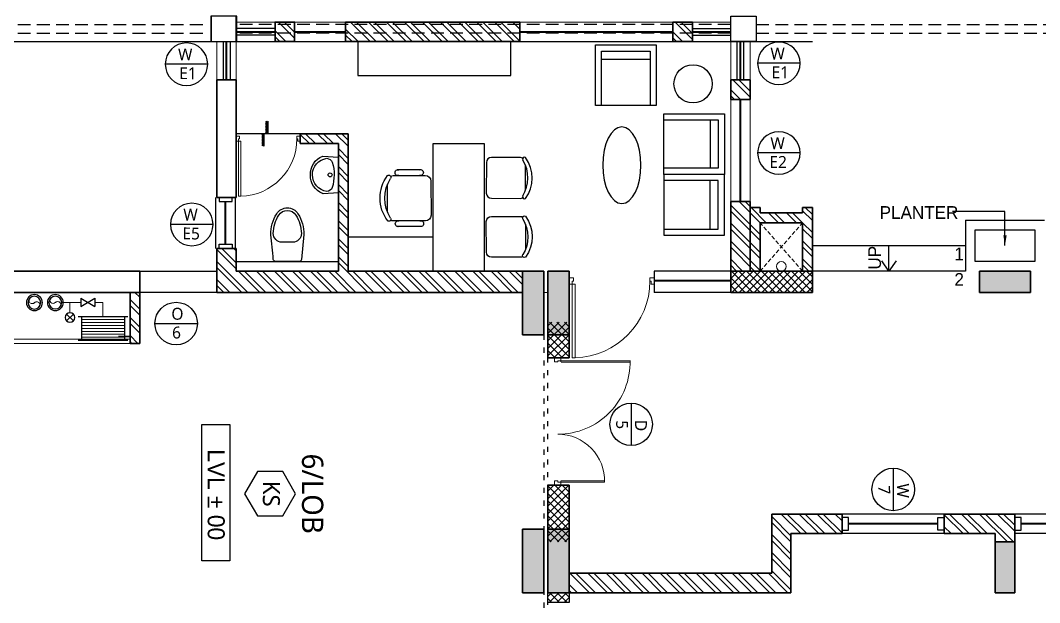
# Model space of a CAD drawing. Header units: millimetres. Extents: x -1127141 to 1597693, y -1835560 to -399335.
# Drawn here: x 1346928 to 1358915, y -490976 to -484126 of the extents above; entities that cross this region are included whole.
import ezdxf
from ezdxf.enums import TextEntityAlignment as Align

# ---------------------------------------------------------------- set-up
doc = ezdxf.new("R2010")
doc.units = ezdxf.units.MM
doc.header["$MEASUREMENT"] = 0
for name, pattern in [('ACAD_ISO03W100', [30, 12, -18]), ('ACAD_ISO05W100', [36, 24, -3, 0, -3, 0, -3, 0, -3]), ('DASHED', [0.75, 0.5, -0.25]), ('HIDDEN2', [4.7625, 3.175, -1.5875])]:
    doc.linetypes.add(name, pattern=pattern)
for name, color, linetype in [('A-Anno Tags', 6, 'Continuous'), ('A-Elevation', 4, 'Continuous'), ('A-Sanitory', 181, 'Continuous'), ('A-Steps', 3, 'Continuous'), ('A-Wall Patt', 8, 'Continuous'), ('A-Window', 4, 'Continuous'), ('Anno_Frames', 7, 'Continuous'), ('elel', 6, 'Continuous'), ('L-ELEV', 6, 'Continuous'), ('S-Conc Patt', 9, 'Continuous')]:
    doc.layers.add(name, color=color, linetype=linetype)
for name, color, linetype, lineweight in [('A-Detail Lines', 8, 'Continuous', 25), ('A-Door', 4, 'Continuous', 9), ('A-Wall Ele', 3, 'Continuous', 20), ('A-Wall Sec', 1, 'Continuous', 30), ('A-WIN', 5, 'Continuous', 25), ('column hatch', 12, 'Continuous', 5), ('rwp', 231, 'Continuous', 5), ('S-Concrete', 40, 'Continuous', 30), ('shaft', 252, 'HIDDEN2', 5), ('Wall HATCH', 8, 'Continuous', 15)]:
    doc.layers.add(name, color=color, linetype=linetype, lineweight=lineweight)
doc.styles.add('IIITD @ 100', font='trebuc.ttf', dxfattribs={"height": 210})
doc.styles.get("Standard").update_dxf_attribs({"font": 'trebuc.ttf'})
doc.dimstyles.new('IIITD_WD_M @ 100', dxfattribs={"dimscale": 100, "dimtxt": 1.5, "dimasz": 1, "dimexe": 0.5, "dimexo": 0.25, "dimgap": 0.3, "dimtad": 1, "dimdec": 0, "dimrnd": 5, "dimzin": 0, "dimdsep": 46, "dimtxsty": 'Standard', "dimblk": 'ARCHTICK', "dimcen": 0.2, "dimdle": 1, "dimclrd": 256, "dimclre": 256, "dimadec": 0, "dimazin": 0, "dimtfac": 1, "dimtdec": 0, "dimtofl": 0, "dimtmove": 0, "dimatfit": 0, "dimfxl": 2, "dimfxlon": 1, "dimtolj": 1, "dimtzin": 0, "dimlwd": -1, "dimlwe": -1, "dimarcsym": 0})
pattern_1 = [(315, (1445308.53, 119140.81), (44.194174, 44.194174), []), (45, (1445308.53, 119140.81), (-44.194174, 44.194174), [])]

# ---------------------------------------------------------------- blocks, each defined once
blk = doc.blocks.new('Big Door Garbage')
at = {"layer": 'A-Door', "color": 5, "lineweight": 18}
for p, q in [((-12550, 128778), (-12500, 128778)), ((-12550, 128703), (-12550, 128778)), ((-12500, 128778), (-12500, 128738)), ((-11100, 128778), (-11100, 128738)), ((-11050, 128778), (-11100, 128778)), ((-11050, 128703), (-11050, 128778)), ((-12550, 128703), (-12515, 128703)), ((-12515, 128738), (-12500, 128738)), ((-12515, 128703), (-12515, 128738)), ((-12500, 128703), (-12515, 128703)), ((-12515, 128700), (-12515, 128189)), ((-12499, 128700), (-12499, 128189)), ((-11101, 128700), (-11101, 127889)), ((-11085, 128738), (-11100, 128738)), ((-11100, 128703), (-11085, 128703)), ((-11085, 128703), (-11085, 128738)), ((-11050, 128703), (-11085, 128703)), ((-11085, 128700), (-11085, 127889))]:
    blk.add_line(p, q, dxfattribs=at)
at = {"layer": 'A-Door', "lineweight": 18}
for centre, radius, start, end in [((-12499, 128738), 549, 268.3162, 0), ((-11101, 128738), 849, 180, 271.3223)]:
    blk.add_arc(centre, radius, start, end, dxfattribs=at)
blk = doc.blocks.new('Col Hostel Boys')
at = {"layer": 'S-Conc Patt'}
h = blk.add_hatch(color=256, dxfattribs=at)
h.paths.add_polyline_path([(288406, -75967), (288856, -75967), (288856, -76217), (288406, -76217)])
h.paths.add_polyline_path([(288406, -75667), (288856, -75667), (288856, -75917), (288406, -75917)])
h.paths.add_polyline_path([(306515, -68895), (307251, -68752), (307298, -68997), (306562, -69140)])
h.paths.add_polyline_path([(290847, -72197), (290799, -71951), (291820, -71753), (291868, -71998)])
h.paths.add_polyline_path([(303510, -69735), (303462, -69490), (304483, -69291), (304531, -69537)])
h.paths.add_polyline_path([(300344, -70351), (300296, -70105), (301317, -69907), (301365, -70152)])
h.paths.add_polyline_path([(297178, -70966), (297131, -70721), (298152, -70522), (298199, -70768)])
h.paths.add_polyline_path([(294013, -71581), (293965, -71336), (294986, -71137), (295033, -71383)])
h.paths.add_polyline_path([(301924, -61578), (301877, -61333), (302897, -61134), (302945, -61380)])
h.paths.add_polyline_path([(298759, -62193), (298711, -61948), (299732, -61750), (299779, -61995)])
h.paths.add_polyline_path([(295592, -62807), (295545, -62561), (296566, -62363), (296613, -62608)])
h.paths.add_polyline_path([(286095, -64653), (286047, -64407), (287068, -64209), (287116, -64454)])
h.paths.add_polyline_path([(289261, -64038), (289213, -63792), (290234, -63594), (290282, -63839)])
h.paths.add_polyline_path([(292427, -63422), (292379, -63177), (293400, -62978), (293448, -63224)])
h.paths.add_polyline_path([(300549, -66714), (300593, -66940), (299857, -67083), (299813, -66857)])
h.paths.add_polyline_path([(300219, -65017), (300263, -65242), (299527, -65385), (299483, -65160)])
h.paths.add_polyline_path([(294217, -67945), (294261, -68171), (293525, -68314), (293481, -68088)])
h.paths.add_polyline_path([(293887, -66247), (293931, -66473), (293195, -66616), (293151, -66390)])
h.paths.add_polyline_path([(287865, -69180), (287909, -69405), (287173, -69549), (287129, -69323)])
h.paths.add_polyline_path([(287535, -67482), (287579, -67708), (286843, -67851), (286799, -67625)])
h.paths.add_polyline_path([(310825, -66438), (310682, -65702), (310927, -65654), (311071, -66390)])
h.paths.add_polyline_path([(283908, -75917), (283158, -75917), (283158, -75667), (283908, -75667)])
h.paths.add_polyline_path([(280813, -75917), (280063, -75917), (280063, -75667), (280813, -75667)])
h.paths.add_polyline_path([(277778, -75917), (277028, -75917), (277028, -75667), (277778, -75667)])
h.paths.add_polyline_path([(306738, -65512), (306149, -65626), (306193, -65852), (306782, -65738)])
h.paths.add_polyline_path([(310231, -63380), (310088, -62644), (310333, -62597), (310476, -63333)])
h.paths.add_polyline_path([(309492, -59577), (309348, -58841), (309594, -58793), (309737, -59530)])
h.paths.add_polyline_path([(305137, -59660), (305579, -59574), (305623, -59800), (305181, -59885)])
h.paths.add_polyline_path([(305728, -62122), (305642, -61680), (305868, -61636), (305953, -62078)])
h.paths.add_polyline_path([(307471, -59664), (307385, -59223), (307611, -59179), (307697, -59621)])
h.paths.add_polyline_path([(308253, -63688), (308167, -63247), (308393, -63203), (308479, -63645)])
h.paths.add_polyline_path([(308073, -61554), (307631, -61640), (307587, -61414), (308029, -61328)])
h.paths.add_polyline_path([(306254, -63622), (306340, -64064), (306114, -64108), (306028, -63666)])
h.paths.add_polyline_path([(281757, -62758), (281021, -62901), (280973, -62655), (281709, -62512)])
h.paths.add_polyline_path([(283927, -68418), (283813, -67829), (284038, -67785), (284153, -68374)])
h.paths.add_polyline_path([(283226, -70316), (282490, -70459), (282446, -70234), (283183, -70090)])
h.paths.add_polyline_path([(283807, -63867), (283070, -64010), (283023, -63765), (283759, -63622)])
h.paths.add_polyline_path([(289544, -77987), (289544, -78196), (289656, -78385), (289562, -78465), (289473, -78538), (289314, -78287), (289314, -77987)])
h.paths.add_polyline_path([(282843, -76217), (282243, -76217), (282243, -75967), (282843, -75967)])
h.paths.add_polyline_path([(277778, -76217), (277028, -76217), (277028, -75967), (277778, -75967)])
h.paths.add_polyline_path([(285498, -75967), (286098, -75967), (286098, -76217), (285498, -76217)])
h.paths.add_polyline_path([(280813, -76217), (280063, -76217), (280063, -75967), (280813, -75967)])
h.paths.add_polyline_path([(282896, -68618), (282160, -68761), (282112, -68516), (282849, -68373)])
h.paths.add_polyline_path([(283905, -73806), (283169, -73949), (283121, -73704), (283857, -73561)])
h.paths.add_polyline_path([(283524, -62414), (282788, -62557), (282740, -62312), (283476, -62169)])
h.paths.add_polyline_path([(278215, -63446), (277479, -63589), (277431, -63344), (278167, -63201)])
h.paths.add_polyline_path([(279358, -69306), (278621, -69449), (278574, -69204), (279310, -69061)])
h.paths.add_polyline_path([(288587, -72896), (287777, -73053), (287730, -72808), (288540, -72650)])
h.paths.add_polyline_path([(277278, -69455), (277278, -70103), (277028, -70103), (277028, -69503)])
h.paths.add_polyline_path([(299093, -103107), (298343, -103107), (298343, -102857), (299093, -102857)])
h.paths.add_polyline_path([(299093, -97827), (298343, -97827), (298343, -97597), (299093, -97597)])
h.paths.add_polyline_path([(299093, -94297), (298343, -94297), (298343, -94047), (299093, -94047)])
h.paths.add_polyline_path([(299093, -99557), (298343, -99557), (298343, -99327), (299093, -99327)])
h.paths.add_polyline_path([(293833, -103107), (293083, -103107), (293083, -102857), (293833, -102857)])
h.paths.add_polyline_path([(293833, -97827), (293083, -97827), (293083, -97597), (293833, -97597)])
h.paths.add_polyline_path([(293833, -94297), (293083, -94297), (293083, -94047), (293833, -94047)])
h.paths.add_polyline_path([(293833, -99557), (293083, -99557), (293083, -99327), (293833, -99327)])
h.paths.add_polyline_path([(288573, -97827), (287823, -97827), (287823, -97597), (288573, -97597)])
h.paths.add_polyline_path([(283728, -92027), (282978, -92027), (282978, -92277), (283728, -92277)])
h.paths.add_polyline_path([(280063, -92027), (280813, -92027), (280813, -92277), (280063, -92277)])
h.paths.add_polyline_path([(277028, -92027), (277778, -92027), (277778, -92277), (277028, -92277)])
h.paths.add_polyline_path([(308478, -94297), (307878, -94297), (307878, -94047), (308478, -94047)])
h.paths.add_polyline_path([(283803, -94047), (283053, -94047), (283053, -94297), (283803, -94297)])
h.paths.add_polyline_path([(288573, -94297), (287823, -94297), (287823, -94047), (288573, -94047)])
h.paths.add_polyline_path([(304278, -94297), (303678, -94297), (303678, -94047), (304278, -94047)])
h.paths.add_polyline_path([(307878, -97597), (308478, -97597), (308478, -97827), (307878, -97827)])
h.paths.add_polyline_path([(304278, -97827), (303678, -97827), (303678, -97597), (304278, -97597)])
h.paths.add_polyline_path([(285603, -104067), (284853, -104067), (284853, -103817), (285603, -103817)])
h.paths.add_polyline_path([(277278, -99577), (277278, -98827), (277028, -98827), (277028, -99577)])
h.paths.add_polyline_path([(280198, -99577), (279448, -99577), (279448, -99327), (280198, -99327)])
h.paths.add_polyline_path([(285603, -105547), (284853, -105547), (284853, -105297), (285603, -105297)])
h.paths.add_polyline_path([(283803, -105547), (283053, -105547), (283053, -105297), (283803, -105297)])
h.paths.add_polyline_path([(283803, -99577), (283053, -99577), (283053, -99327), (283803, -99327)])
h.paths.add_polyline_path([(283803, -97827), (283053, -97827), (283053, -97597), (283803, -97597)])
h.paths.add_polyline_path([(284853, -99927), (284853, -99327), (285083, -99327), (285083, -99927)])
h.paths.add_polyline_path([(306043, -99777), (306043, -99327), (306273, -99327), (306273, -99777)])
h.paths.add_polyline_path([(303758, -99327), (304208, -99327), (304208, -99557), (303758, -99557)])
h.paths.add_polyline_path([(306043, -103817), (306043, -103367), (306273, -103367), (306273, -103817)])
h.paths.add_polyline_path([(303863, -103817), (303863, -103367), (304093, -103367), (304093, -103817)])
h.paths.add_polyline_path([(306273, -101687), (305823, -101687), (305823, -101457), (306273, -101457)])
h.paths.add_polyline_path([(303863, -101797), (303863, -101347), (304093, -101347), (304093, -101797)])
h.paths.add_polyline_path([(308063, -99927), (308063, -99327), (308293, -99327), (308293, -99927)])
h.paths.add_polyline_path([(287809, -90239), (287720, -90165), (287517, -90386), (287517, -90686), (287747, -90686), (287747, -90477), (287893, -90318)])
h.paths.add_polyline_path([(288313, -104067), (288313, -103317), (288063, -103317), (288063, -104067)])
h.paths.add_polyline_path([(308043, -103817), (308043, -103217), (308293, -103217), (308293, -103817)])
h.paths.add_polyline_path([(277028, -91727), (277778, -91727), (277778, -91977), (277028, -91977)])
h.paths.add_polyline_path([(286098, -91977), (285498, -91977), (285498, -91727), (286098, -91727)])
h.paths.add_polyline_path([(282243, -81227), (282843, -81227), (282843, -81457), (282243, -81457)])
h.paths.add_polyline_path([(282843, -91977), (282243, -91977), (282243, -91727), (282843, -91727)])
h.paths.add_polyline_path([(282243, -86487), (282843, -86487), (282843, -86717), (282243, -86717)])
h.paths.add_polyline_path([(280813, -81457), (280213, -81457), (280213, -81227), (280813, -81227)])
h.paths.add_polyline_path([(280813, -86717), (280213, -86717), (280213, -86487), (280813, -86487)])
h.paths.add_polyline_path([(280063, -91727), (280813, -91727), (280813, -91977), (280063, -91977)])
h.paths.add_polyline_path([(280198, -105547), (279448, -105547), (279448, -105297), (280198, -105297)])
h.paths.add_polyline_path([(277278, -81042), (277278, -81642), (277028, -81642), (277028, -81042)])
h.paths.add_polyline_path([(277278, -86302), (277278, -86903), (277028, -86903), (277028, -86302)])
h.paths.add_polyline_path([(286098, -81042), (286098, -81642), (285848, -81642), (285848, -81042)])
h.paths.add_polyline_path([(286098, -86302), (286098, -86902), (285848, -86902), (285848, -86302)])
h.paths.add_polyline_path([(288293, -99327), (288293, -100077), (288063, -100077), (288063, -99327)])
edge = h.paths.add_edge_path()
edge.add_line((313813, -103107), (313063, -103107))
edge.add_line((313063, -102857), (313813, -102857))
edge.add_line((313063, -103107), (313063, -102857))
edge.add_line((313813, -97827), (313063, -97827))
edge.add_line((313063, -97597), (313813, -97597))
edge.add_line((313063, -97827), (313063, -97597))
edge.add_line((313813, -94297), (313063, -94297))
edge.add_line((313063, -94047), (313813, -94047))
edge.add_line((313063, -94297), (313063, -94047))
edge.add_line((313813, -99557), (313063, -99557))
edge.add_line((313063, -99327), (313813, -99327))
edge.add_line((313063, -99557), (313063, -99327))
h.paths.add_polyline_path([(324333, -97827), (323583, -97827), (323583, -97597), (324333, -97597)])
h.paths.add_polyline_path([(324333, -94297), (323583, -94297), (323583, -94047), (324333, -94047)])
h.paths.add_polyline_path([(324093, -99327), (324093, -100077), (323863, -100077), (323863, -99327)])
h.paths.add_polyline_path([(319073, -103107), (318323, -103107), (318323, -102857), (319073, -102857)])
h.paths.add_polyline_path([(319073, -97827), (318323, -97827), (318323, -97597), (319073, -97597)])
h.paths.add_polyline_path([(319073, -94297), (318323, -94297), (318323, -94047), (319073, -94047)])
h.paths.add_polyline_path([(319073, -99557), (318323, -99557), (318323, -99327), (319073, -99327)])
h.paths.add_polyline_path([(313813, -103107), (313063, -103107), (313063, -102857), (313813, -102857)], flags=17)
h.paths.add_polyline_path([(313813, -97827), (313063, -97827), (313063, -97597), (313813, -97597)], flags=17)
h.paths.add_polyline_path([(313813, -94297), (313063, -94297), (313063, -94047), (313813, -94047)], flags=17)
h.paths.add_polyline_path([(313813, -99557), (313063, -99557), (313063, -99327), (313813, -99327)], flags=17)
h.paths.add_polyline_path([(331498, -104902), (331498, -104302), (331248, -104302), (331248, -104902)])
h.paths.add_polyline_path([(331498, -94297), (330898, -94297), (330898, -94047), (331498, -94047)])
h.paths.add_polyline_path([(327298, -94297), (326698, -94297), (326698, -94047), (327298, -94047)])
h.paths.add_polyline_path([(331498, -97827), (330898, -97827), (330898, -97597), (331498, -97597)])
h.paths.add_polyline_path([(327298, -97827), (326698, -97827), (326698, -97597), (327298, -97597)])
h.paths.add_polyline_path([(331498, -100077), (331498, -99327), (331248, -99327), (331248, -100077)])
h.paths.add_polyline_path([(326548, -104902), (327298, -104902), (327298, -104652), (326548, -104652)])
h.paths.add_polyline_path([(327298, -100077), (327298, -99327), (327068, -99327), (327068, -100077)])
h.paths.add_polyline_path([(323843, -104902), (323843, -104152), (324093, -104152), (324093, -104902)])
at = {"layer": 'S-Concrete', "lineweight": 35}
for p, q in [((277028, -86903), (277028, -86302)), ((277028, -86302), (277278, -86302)), ((277278, -86302), (277278, -86903)), ((280213, -86717), (280213, -86487)), ((280213, -86487), (280813, -86487)), ((280813, -86487), (280813, -86717)), ((280813, -86717), (280213, -86717)), ((277278, -86903), (277028, -86903)), ((277028, -91977), (277028, -91727)), ((277028, -91727), (277778, -91727)), ((277778, -91727), (277778, -91977)), ((280063, -91977), (280063, -91727)), ((280063, -91727), (280813, -91727)), ((280813, -91727), (280813, -91977)), ((277778, -91977), (277028, -91977)), ((277028, -92277), (277028, -92027)), ((277028, -92027), (277778, -92027)), ((277778, -92027), (277778, -92277)), ((280813, -91977), (280063, -91977)), ((280063, -92277), (280063, -92027)), ((280063, -92027), (280813, -92027)), ((280813, -92027), (280813, -92277)), ((277778, -92277), (277028, -92277)), ((280813, -92277), (280063, -92277))]:
    blk.add_line(p, q, dxfattribs=at)
blk = doc.blocks.new('*U29')
at = {"layer": 'A-Anno Tags'}
blk.add_lwpolyline([(-250, 0), (250, 0)], dxfattribs=at)
blk.add_circle((0, 0), 250, dxfattribs=at)
at = {"layer": 'Anno_Frames', "color": 7}
for tag, rotation, p in [('ENTITY', 359.7608, (15, 185)), ('ENTITYNO', 0.1757, (4, -36))]:
    blk.add_attdef(tag, text='', height=140, rotation=rotation, dxfattribs=at).set_placement(p, align=Align.TOP_CENTER)
blk = doc.blocks.new('Room Tag with Finish')
blk.add_lwpolyline([(0, 0), (-2.6, -1.5), (-2.6, -4.5), (0, -6), (2.6, -4.5), (2.6, -1.5)], close=True)
at = {"layer": 'Anno_Frames'}
blk.add_attdef('ROOM_NAME', text='', height=2.5, dxfattribs=at).set_placement((0, 0), align=Align.BOTTOM_CENTER)
blk.add_attdef('FF', text='', height=2, dxfattribs=at).set_placement((0, -1.85), align=Align.TOP_CENTER)
blk = doc.blocks.new('f h')
at = {"layer": 'A-WIN'}
for p, q in [((1010874, -78570), (1010972, -78570)), ((1010874, -78570), (1010972, -78734)), ((1010972, -78570), (1010874, -78734)), ((1011088, -78536), (1011088, -79120)), ((1011088, -78575), (1011368, -78575)), ((1011368, -78536), (1011368, -79120)), ((1010874, -78734), (1010972, -78734)), ((1011088, -79081), (1011368, -79081))]:
    blk.add_line(p, q, dxfattribs=at)
at = {"layer": 'A-WIN', "ltscale": 50}
for centre, radius in [((1010925, -78023), 93.8), ((1010925, -78023), 75), ((1010924, -78269), 93.8), ((1010924, -78269), 75)]:
    blk.add_circle(centre, radius, dxfattribs=at)
at = {"layer": 'A-WIN'}
blk.add_circle((1011100, -78441), 56.6, dxfattribs=at)
at = {"layer": 'Wall HATCH'}
for p, q in [((1010923, -78570), (1010923, -78344)), ((1010923, -78441), (1011044, -78441)), ((1011140, -78401), (1011060, -78481)), ((1011140, -78481), (1011060, -78401)), ((1011123, -78575), (1011123, -79081)), ((1011158, -78575), (1011158, -79081)), ((1011193, -78575), (1011193, -79081)), ((1011228, -78575), (1011228, -79081)), ((1011263, -78575), (1011263, -79081)), ((1011298, -78575), (1011298, -79081)), ((1011333, -78575), (1011333, -79081)), ((1010923, -78828), (1010923, -78734)), ((1011088, -78828), (1010923, -78828))]:
    blk.add_line(p, q, dxfattribs=at)
at = {"layer": 'Wall HATCH', "ltscale": 50}
for centre in [(1010899, -77997), (1010897, -78242)]:
    blk.add_arc(centre, 37.5, 314.6267, 134.6267, dxfattribs=at)
at = {"layer": 'Wall HATCH'}
for centre in [(1010952, -78050), (1010950, -78296)]:
    blk.add_arc(centre, 37.5, 134.6267, 314.6267, dxfattribs=at)
blk = doc.blocks.new('_ArchTick')
at = {"color": 0, "linetype": 'ByBlock', "const_width": 0.15}
blk.add_lwpolyline([(-0.5, -0.5), (0.5, 0.5)], dxfattribs=at)
blk = doc.blocks.new('*U367')
at = {"layer": 'A-Anno Tags'}
blk.add_lwpolyline([(-250, 0), (250, 0)], dxfattribs=at)
blk.add_circle((0, 0), 250, dxfattribs=at)
at = {"layer": 'Anno_Frames', "color": 7}
for tag, rotation, p in [('ENTITY', 359.7608, (15, 185)), ('ENTITYNO', 0.1757, (4, -36))]:
    blk.add_attdef(tag, text='', height=140, rotation=rotation, dxfattribs=at).set_placement(p, align=Align.TOP_CENTER)
blk = doc.blocks.new('*U426')
at = {"layer": 'A-Anno Tags'}
blk.add_lwpolyline([(-250, 0), (250, 0)], dxfattribs=at)
blk.add_circle((0, 0), 250, dxfattribs=at)
at = {"layer": 'Anno_Frames', "color": 7}
for tag, rotation, p in [('ENTITY', 359.7608, (15, 185)), ('ENTITYNO', 0.1757, (4, -36))]:
    blk.add_attdef(tag, text='', height=140, rotation=rotation, dxfattribs=at).set_placement(p, align=Align.TOP_CENTER)
blk = doc.blocks.new('*U427')
at = {"layer": 'A-Anno Tags'}
blk.add_lwpolyline([(-250, 0), (250, 0)], dxfattribs=at)
blk.add_circle((0, 0), 250, dxfattribs=at)
at = {"layer": 'Anno_Frames', "color": 7}
for tag, rotation, p in [('ENTITY', 359.7608, (15, 185)), ('ENTITYNO', 0.1757, (4, -36))]:
    blk.add_attdef(tag, text='', height=140, rotation=rotation, dxfattribs=at).set_placement(p, align=Align.TOP_CENTER)
blk = doc.blocks.new('Win Ven 600')
at = {"layer": 'A-Window', "color": 2, "lineweight": 40}
blk.add_line((511329, 18865), (511829, 18865), dxfattribs=at)
at = {"layer": 'A-Window'}
for points in [[(511279, 18980), (511879, 18980)], [(511279, 18790), (511329, 18790), (511329, 18940), (511279, 18940)], [(511879, 18790), (511829, 18790), (511829, 18940), (511879, 18940)], [(511279, 18750), (511879, 18750)]]:
    blk.add_lwpolyline(points, dxfattribs=at)
blk = doc.blocks.new('ABL_Door_S - 1000 x 2100-11-3 Second Floor Lvl')
at = {"layer": 'A-Door', "color": 5}
for p, q in [((-500, 38), (-450, 38)), ((-500, -38), (-500, 38)), ((-450, 38), (-450, -3)), ((450, 38), (450, -3)), ((500, 38), (450, 38)), ((500, -38), (500, 38)), ((-500, -38), (-465, -38)), ((-465, -3), (-450, -3)), ((-465, -38), (-465, -3)), ((-430, -38), (-465, -38)), ((465, -3), (450, -3)), ((465, -38), (465, -3)), ((500, -38), (465, -38))]:
    blk.add_line(p, q, dxfattribs=at)
at = {"layer": 'A-Door', "color": 5, "lineweight": 18}
for p, q in [((-465, -38), (-465, -903)), ((-430, -38), (-430, -903)), ((-430, -903), (-465, -903))]:
    blk.add_line(p, q, dxfattribs=at)
at = {"layer": 'A-Door'}
blk.add_arc((-450, -2), 900, 271.2981, 359.9894, dxfattribs=at)
blk = doc.blocks.new('DROP')
at = {"layer": 'A-Detail Lines'}
h = blk.add_hatch(dxfattribs=at)
h.set_pattern_fill('ANSI31', color=256, scale=100, angle=-90, style=0)
h.set_pattern_definition([(45, (-30796.783, -8736.205), (8.838835, -8.838835), [])])
h.paths.add_polyline_path([(-46, 0), (-46, -147), (-75, -147), (-75, 0)])
h.paths.add_polyline_path([(0, 147), (0, 0), (-30, 0), (-30, 147)])
for p, q in [((0, 0), (0, 148)), ((-46, -147), (-46, 0))]:
    blk.add_line(p, q, dxfattribs=at)
blk = doc.blocks.new('basin13_pl')
for points in [[(-412, -2, -0.32431), (-229, 275, -0.074195), (-226, 276), (0, 262), (0, -262), (-223, -275, -0.082611), (-232, -273, -0.313325), (-412, -2)], [(-382, 1, -0.373947), (-169, 245, -0.252869), (-89, 186, -0.078211), (-63, 1, -0.070813), (-89, -186, -0.2542), (-169, -244, -0.371653), (-382, 1)]]:
    blk.add_lwpolyline(points, format="xyb", close=True)
at = {"lineweight": -2}
blk.add_circle((-122, 1), 28.8, dxfattribs=at)
blk = doc.blocks.new('Chair9')
for p, q in [((0, 0.381), (0, -0.381)), ((0.762, 0.381), (0, 0.381)), ((0.6858, 0.3048), (0, 0.3048)), ((0.5842, -0.3048), (0.5842, 0.3048)), ((0.6858, -0.3048), (0.6858, 0.3048)), ((0.762, -0.381), (0.762, 0.381)), ((0, -0.3048), (0.6858, -0.3048)), ((0, -0.381), (0.762, -0.381))]:
    blk.add_line(p, q)
blk = doc.blocks.new('TRHEHTET')
for p, q in [((-253916, 199272), (-253917, 198894)), ((-253484, 199337), (-253814, 199338)), ((-253384, 198892), (-253383, 199270)), ((-253984, 198941), (-253984, 199224)), ((-253317, 198939), (-253316, 199223)), ((-253850, 198827), (-253450, 198826))]:
    blk.add_line(p, q)
for centre, radius, start, end in [((-253650, 198982), 444, 52.9853, 126.7251), ((-253650, 198934), 436, 57.431, 122.2795), ((-253950, 199215), 34.7, 343.595, 196.1154), ((-253896, 199324), 24.4, 143.1652, 301.8827), ((-253849, 199271), 66.7, 152.2708, 179.8552), ((-253402, 199322), 24.4, 237.8278, 36.5453), ((-253449, 199270), 66.7, 359.8552, 27.4397), ((-253349, 199213), 34.7, 343.595, 196.1154), ((-253951, 198951), 34.7, 163.595, 16.1154), ((-253850, 198894), 66.7, 179.8552, 269.8552), ((-253450, 198893), 66.7, 269.8552, 359.8552), ((-253350, 198949), 34.7, 163.595, 16.1154)]:
    blk.add_arc(centre, radius, start, end)
blk = doc.blocks.new('RTEH4U')
for p, q in [((-253213, 203503), (-253214, 203800)), ((-253154, 203892), (-252814, 203893)), ((-252754, 203833), (-252753, 203473)), ((-252813, 203413), (-253153, 203412))]:
    blk.add_line(p, q)
at = {"extrusion": (0, 0, -1)}
for centre, major_axis, start_param, end_param in [((-252893, 203652), (283, 283), 3.280963, 4.567965), ((-252850, 203652), (278, 278), 3.358554, 4.490374), ((-253201, 203874), (15.5, 15.5), -1.428287, 1.341856), ((-253154, 203832), (42.4, 42.4), -1.269364, -0.787925), ((-252814, 203833), (-42.4, 42.4), 0.782872, 2.353668), ((-253200, 203429), (15.5, 15.5), 0.223888, 2.99403), ((-252813, 203473), (42.4, 42.4), 0.782872, 2.353668), ((-253153, 203472), (42.4, 42.4), 2.353668, 2.835107)]:
    blk.add_ellipse(centre, major_axis=major_axis, ratio=1, start_param=start_param, end_param=end_param, dxfattribs=at)
blk = doc.blocks.new('*U430')
at = {"layer": 'A-Anno Tags'}
blk.add_lwpolyline([(-250, 0), (250, 0)], dxfattribs=at)
blk.add_circle((0, 0), 250, dxfattribs=at)
at = {"layer": 'Anno_Frames', "color": 7}
for tag, rotation, p in [('ENTITY', 359.7608, (15, 185)), ('ENTITYNO', 0.1757, (4, -36))]:
    blk.add_attdef(tag, text='', height=140, rotation=rotation, dxfattribs=at).set_placement(p, align=Align.TOP_CENTER)
blk = doc.blocks.new('*U431')
at = {"layer": 'A-Anno Tags'}
blk.add_lwpolyline([(-250, 0), (250, 0)], dxfattribs=at)
blk.add_circle((0, 0), 250, dxfattribs=at)
at = {"layer": 'Anno_Frames', "color": 7}
for tag, rotation, p in [('ENTITY', 359.7608, (15, 185)), ('ENTITYNO', 0.1757, (4, -36))]:
    blk.add_attdef(tag, text='', height=140, rotation=rotation, dxfattribs=at).set_placement(p, align=Align.TOP_CENTER)
blk = doc.blocks.new('*U434')
at = {"layer": 'A-Anno Tags'}
blk.add_lwpolyline([(-250, 0), (250, 0)], dxfattribs=at)
blk.add_circle((0, 0), 250, dxfattribs=at)
at = {"layer": 'Anno_Frames', "color": 7}
for tag, rotation, p in [('ENTITY', 359.7608, (15, 185)), ('ENTITYNO', 0.1757, (4, -36))]:
    blk.add_attdef(tag, text='', height=140, rotation=rotation, dxfattribs=at).set_placement(p, align=Align.TOP_CENTER)

msp = doc.modelspace()

# ---------------------------------------------------------------- hatches: boundary and pattern name
at = {"layer": 'A-Wall Patt'}
h = msp.add_hatch(dxfattribs=at)
h.set_pattern_fill('ANSI32', color=256, scale=400, angle=360, style=0)
h.set_pattern_definition([(135, (1349331.83, -485355.02), (106.066, 106.066), []), (135, (1349261.12, -485355.02), (106.066, 106.066), [])])
h.paths.add_polyline_path([(1349237.6, -484826.2), (1349467.6, -484826.2), (1349467.6, -485461.2), (1349467.6, -486210.1), (1349237.6, -486210.1), (1349237.6, -486209), (1349237.6, -485461.2)])
h.paths.add_polyline_path([(1349922.6, -484146.2), (1350152.6, -484146.2), (1350152.6, -484376.2), (1349922.6, -484376.2)])
h.paths.add_polyline_path([(1350752.6, -484146.2), (1352802.6, -484146.2), (1352802.6, -484376.2), (1350752.6, -484376.2)])
h.paths.add_polyline_path([(1354602.6, -484146.2), (1354832.6, -484146.2), (1354832.6, -484376.2), (1354602.6, -484376.2)])
h.paths.add_polyline_path([(1355282.6, -484826.2), (1355512.6, -484826.2), (1355512.6, -485056.2), (1355282.6, -485056.2)])
h.paths.add_polyline_path([(1349237.6, -484826.2), (1349467.6, -484826.2), (1349467.6, -485461.2), (1349237.6, -485461.2)], flags=17)
h.paths.add_polyline_path([(1349467.6, -485461.2), (1349467.6, -486210.1), (1349237.6, -486210.1), (1349237.6, -485461.2)])
h = msp.add_hatch(dxfattribs=at)
h.set_pattern_fill('ANSI32', color=256, scale=400, angle=360, style=0)
h.set_pattern_definition([(135, (1084226.15, -611213.12), (106.06602, 106.06602), []), (135, (1084155.44, -611213.12), (106.06602, 106.06602), [])])
h.paths.add_polyline_path([(1350667.6, -487076.2), (1350667.6, -485576.2), (1350217.6, -485576.2), (1350217.6, -485546.8), (1350217.6, -485546.8), (1350217.6, -485490.5), (1350217.6, -485490.5), (1350217.6, -485461.2), (1350217.6, -485461.2), (1350667.6, -485461.2), (1350782.6, -485461.2), (1350782.6, -487076.2), (1352832.6, -487076.2), (1352832.6, -487326.2), (1349237.6, -487326.2), (1349237.6, -486810.1), (1349467.6, -486810.1), (1349467.6, -487076.2)])
h = msp.add_hatch(dxfattribs=at)
h.set_pattern_fill('ANSI32', color=256, scale=400, style=0)
h.set_pattern_definition([(315, (1355409.5, -486851.16), (106.066, 106.066), []), (315, (1355409.5, -486921.87), (106.066, 106.066), [])])
h.paths.add_polyline_path([(1355512.6, -487076.2), (1355512.6, -486256.2), (1355282.6, -486256.2), (1355282.6, -487076.2)])
h.paths.add_polyline_path([(1355627.6, -487076.2), (1355627.6, -486506.2), (1356127.6, -486506.2), (1356127.6, -487076.2)], flags=17)
h.paths.add_polyline_path([(1356593.7, -490163.7), (1356593.7, -489933.7), (1355764.8, -489933.7), (1355764.8, -490631.2), (1353382.6, -490631.2), (1353382.6, -490861.2), (1355990.2, -490861.2), (1355990.2, -490163.7)])
h.paths.add_polyline_path([(1357793.7, -489933.7), (1357793.7, -490163.7), (1358392.6, -490163.7), (1358392.6, -490261.2), (1358622.6, -490261.2), (1358622.6, -489933.7)])
h.paths.add_polyline_path([(1353382.6, -496146.2), (1353382.6, -498116.6), (1353383.3, -498116.6), (1353383.3, -497795.1), (1353463.3, -497795.1), (1353463.3, -497565.1), (1353383.3, -497565.1), (1353383.3, -496146.2)])
h.paths.add_polyline_path([(1353382.6, -492891.2), (1353383.3, -492891.2), (1353383.3, -492821.2), (1353382.6, -492821.2)])
h.paths.add_polyline_path([(1353383.3, -495546.2), (1353382.6, -495546.2), (1353382.6, -495686.2), (1353383.3, -495686.2)])
h.paths.add_polyline_path([(1355512.6, -487076.2), (1356242.6, -487076.2), (1356242.6, -486326.2), (1356127.6, -486326.2), (1356127.6, -486391.2), (1355627.6, -486391.2), (1355627.6, -486326.2), (1355512.6, -486326.2)])
h = msp.add_hatch(dxfattribs=at)
h.set_pattern_fill('ANSI37', color=256, scale=500, style=0)
h.set_pattern_definition(pattern_1)
h.paths.add_polyline_path([(1356242.6, -487326.2), (1356242.6, -487076.2), (1355282.6, -487076.2), (1355282.6, -487326.2)])
edge = h.paths.add_edge_path()
edge.add_line((1361502.6, -487326.2), (1361502.6, -487076.2))
edge.add_line((1361502.6, -487076.2), (1361140.1, -487076.2))
edge.add_arc((1361137.6, -487020.2), 56, 267.43601, 272.56399, ccw=False)
edge.add_line((1361135.1, -487076.2), (1360772.6, -487076.2))
edge.add_line((1360772.6, -487076.2), (1360772.6, -487326.2))
edge.add_line((1360772.6, -487326.2), (1361502.6, -487326.2))
h.paths.add_polyline_path([(1366762.6, -487326.2), (1366762.6, -487076.2), (1366032.6, -487076.2), (1366032.6, -487326.2)])
h = msp.add_hatch(dxfattribs=at)
h.set_pattern_fill('ANSI32', color=256, scale=400, style=0)
h.set_pattern_definition([(315, (1445308.53, 119140.81), (106.066017, 106.066017), []), (315, (1445308.53, 119070.1), (106.066017, 106.066017), [])])
h.paths.add_polyline_path([(1348332.6, -487326.2), (1348217.6, -487326.2), (1348217.6, -487926.2), (1348332.6, -487926.2)])
h = msp.add_hatch(dxfattribs=at)
h.set_pattern_fill('ANSI37', color=256, scale=500, style=0)
h.set_pattern_definition(pattern_1)
h.paths.add_polyline_path([(1353382.6, -488094.9), (1353382.6, -487676.2), (1353132.6, -487676.2), (1353132.6, -488094.9)])
h.paths.add_polyline_path([(1353382.6, -490261.2), (1353382.6, -489594.9), (1353132.6, -489594.9), (1353132.6, -490261.2)])
h.paths.add_polyline_path([(1353382.6, -490976.2), (1353382.6, -490861.2), (1353132.6, -490861.2), (1353132.6, -490976.2)])
h.paths.add_polyline_path([(1353382.6, -492291.2), (1353382.6, -492176.2), (1353132.6, -492176.2), (1353132.6, -492291.2)])
h.paths.add_polyline_path([(1353382.6, -495546.2), (1353382.6, -492891.2), (1353132.6, -492891.2), (1353132.6, -495546.2)])
h.paths.add_polyline_path([(1353382.6, -498116.6), (1353382.6, -496146.2), (1353132.6, -496146.2), (1353132.6, -498116.6)])
h.paths.add_polyline_path([(1351062.6, -493101.7), (1351062.6, -491831.7), (1350812.6, -491831.7), (1350812.6, -493101.7)])
h.paths.add_polyline_path([(1351062.6, -497871.7), (1351062.6, -493851.7), (1350812.6, -493851.7), (1350812.6, -497871.7)])

# ---------------------------------------------------------------- linework, layer by layer
at = {"layer": 'A-Anno Tags'}
msp.add_lwpolyline([(1349392.2, -488880.7), (1349392.2, -490484.3), (1349062.1, -490484.3), (1349062.1, -488880.7)], close=True, dxfattribs=at)
at = {"layer": 'A-Detail Lines', "linetype": 'DASHED', "ltscale": 300}
for p, q in [((1343972.6, -484176.2), (1349147.6, -484176.2)), ((1355282.6, -484176.2), (1349497.6, -484176.2)), ((1355582.6, -484176.2), (1360987.6, -484176.2)), ((1343972.6, -484276.2), (1349147.6, -484276.2)), ((1355282.6, -484276.2), (1349497.6, -484276.2)), ((1355582.6, -484276.2), (1360987.6, -484276.2))]:
    msp.add_line(p, q, dxfattribs=at)
at = {"layer": 'A-Detail Lines'}
msp.add_line((1350217.6, -485461.2), (1349467.6, -485461.2), dxfattribs=at)
at = {"layer": 'A-Detail Lines', "linetype": 'ACAD_ISO03W100', "ltscale": 5}
for p, q in [((1353082.6, -487676.2), (1353082.6, -494001.7)), ((1353132.6, -494001.7), (1353132.6, -487676.2))]:
    msp.add_line(p, q, dxfattribs=at)
at = {"layer": 'A-Detail Lines'}
for points in [[(1352697.8, -484376.2), (1350897.8, -484376.2), (1350897.8, -484776.2), (1352697.8, -484776.2)], [(1351782.6, -487076.2), (1351782.6, -485576.2), (1352382.6, -485576.2), (1352382.6, -487076.2)], [(1350782.6, -486676.2), (1350782.6, -487076.2), (1351782.6, -487076.2), (1351782.6, -486676.2)]]:
    msp.add_lwpolyline(points, close=True, dxfattribs=at)
msp.add_circle((1354839.7, -484872.7), 225, dxfattribs=at)
at = {"layer": 'A-Detail Lines', "extrusion": (0, 0, -1)}
msp.add_ellipse((1354001.8, -485830), major_axis=(0, -450), ratio=0.5, dxfattribs=at)
at = {"layer": 'A-Door'}
for points in [[(1345782.6, -487876.2), (1348217.6, -487876.2)], [(1345782.6, -487926.2), (1348217.6, -487926.2)]]:
    msp.add_lwpolyline(points, dxfattribs=at)
at = {"layer": 'A-Elevation'}
for p, q in [((1348332.6, -487076.2), (1349237.6, -487076.2)), ((1349237.6, -487326.2), (1348332.6, -487326.2))]:
    msp.add_line(p, q, dxfattribs=at)
at = {"layer": 'A-Sanitory'}
for points in [[(1350262.6, -486646.2), (1350232.4, -486938.7, -0.3844117), (1350207.6, -486961.2), (1349927.6, -486961.2, -0.3839037), (1349902.8, -486938.8, -0.0014344), (1349872.8, -486647.4, -0.1406413), (1349942.4, -486400.9, -0.2597375), (1350067.6, -486331.2, -0.2597375), (1350192.9, -486400.9, -0.1394708)], [(1350132.5, -486736.2), (1350002.8, -486736.2, -0.4229613), (1349902.8, -486633.2, -0.1318903), (1349967.9, -486416.7, -0.2597375), (1350067.6, -486361.2, -0.2597375), (1350167.4, -486416.7, -0.1318903), (1350232.4, -486633.2, -0.4229613)]]:
    msp.add_lwpolyline(points, format="xyb", close=True, dxfattribs=at)
msp.add_lwpolyline([(1349467.6, -486961.2), (1350667.6, -486961.2)], dxfattribs=at)
at = {"layer": 'A-Steps'}
for p, q in [((1358043.3, -486476.2), (1358973.3, -486476.2)), ((1358043.3, -486476.2), (1358043.3, -487076.2)), ((1356243.3, -486776.2), (1358043.3, -486776.2)), ((1358043.3, -487076.2), (1356243.3, -487076.2))]:
    msp.add_line(p, q, dxfattribs=at)
at = {"layer": 'A-Wall Ele'}
for p, q in [((1349472.6, -484146.2), (1349922.6, -484146.2)), ((1350152.6, -484146.2), (1350752.6, -484146.2)), ((1352802.6, -484146.2), (1354602.6, -484146.2)), ((1354832.6, -484146.2), (1355282.6, -484146.2)), ((1349237.6, -484826.2), (1349237.6, -484376.2)), ((1349467.6, -484826.2), (1349467.6, -484376.2)), ((1349922.6, -484376.2), (1349467.6, -484376.2)), ((1350152.6, -484376.2), (1350752.6, -484376.2)), ((1352802.6, -484376.2), (1354602.6, -484376.2)), ((1355282.6, -484376.2), (1354832.6, -484376.2)), ((1355282.6, -484826.2), (1355282.6, -484376.2)), ((1355512.6, -484826.2), (1355512.6, -484376.2)), ((1355282.6, -486256.2), (1355282.6, -485056.2)), ((1355512.6, -486256.2), (1355512.6, -485056.2)), ((1349237.6, -487076.2), (1348332.6, -487076.2)), ((1349237.6, -487326.2), (1348332.6, -487326.2)), ((1353132.6, -487326.2), (1353082.6, -487326.2))]:
    msp.add_line(p, q, dxfattribs=at)
at = {"layer": 'A-Wall Sec', "lineweight": 35}
for p, q in [((1350752.6, -484146.2), (1350752.6, -484376.2)), ((1352802.6, -484146.2), (1352802.6, -484376.2)), ((1349237.6, -486210.1), (1349237.6, -485461.2)), ((1349467.6, -486210.1), (1349467.6, -485461.2)), ((1350217.6, -485461.2), (1350217.6, -485576.2)), ((1350217.6, -485461.2), (1350667.6, -485461.2)), ((1350782.6, -485461.2), (1350667.6, -485461.2)), ((1350782.6, -485461.2), (1350782.6, -487076.2)), ((1350217.6, -485576.2), (1350667.6, -485576.2)), ((1350667.6, -485576.2), (1350667.6, -487076.2)), ((1349237.6, -486210.1), (1349467.6, -486210.1)), ((1355282.6, -487326.2), (1355282.6, -486256.2)), ((1355282.6, -486256.2), (1355512.6, -486256.2)), ((1355512.6, -486256.2), (1355512.6, -487076.2)), ((1355512.6, -487076.2), (1355512.6, -486326.2)), ((1355512.6, -486326.2), (1355627.6, -486326.2)), ((1355627.6, -486326.2), (1355627.6, -486391.2)), ((1356127.6, -486391.2), (1356127.6, -486326.2)), ((1356127.6, -486326.2), (1356242.6, -486326.2)), ((1356242.6, -486326.2), (1356242.6, -487326.2)), ((1355627.6, -486391.2), (1356127.6, -486391.2)), ((1355627.6, -486506.2), (1355627.6, -487076.2)), ((1356127.6, -486506.2), (1355627.6, -486506.2)), ((1356127.6, -487076.2), (1356127.6, -486506.2)), ((1349237.6, -487326.2), (1349237.6, -486810.1)), ((1349237.6, -486810.1), (1349467.6, -486810.1)), ((1349467.6, -487076.2), (1349467.6, -486810.1)), ((1348332.6, -487076.2), (1345552.6, -487076.2)), ((1348332.6, -487926.2), (1348332.6, -487076.2)), ((1350667.6, -487076.2), (1349467.6, -487076.2)), ((1352832.6, -487076.2), (1350782.6, -487076.2)), ((1356242.6, -487076.2), (1355282.6, -487076.2)), ((1355512.6, -487076.2), (1356242.6, -487076.2)), ((1345782.6, -487326.2), (1348332.6, -487326.2)), ((1348217.6, -487926.2), (1348217.6, -487326.2)), ((1348217.6, -487846.2), (1348217.6, -487326.2)), ((1348217.6, -487846.2), (1348217.6, -487326.2)), ((1349237.6, -487326.2), (1352832.6, -487326.2)), ((1355282.6, -487326.2), (1355512.6, -487326.2)), ((1356242.6, -487326.2), (1355512.6, -487326.2)), ((1353132.6, -487676.2), (1353132.6, -488094.9)), ((1353382.6, -488094.9), (1353382.6, -487676.2)), ((1348217.6, -487846.2), (1348082.6, -487846.2)), ((1348217.6, -487846.2), (1348082.6, -487846.2)), ((1348217.6, -487926.2), (1348332.6, -487926.2)), ((1353132.6, -488094.9), (1353383.3, -488094.9)), ((1353132.6, -489594.9), (1353132.6, -490331.2)), ((1353132.6, -489594.9), (1353382.6, -489594.9)), ((1353382.6, -490331.2), (1353382.6, -489594.9)), ((1355764.8, -489933.7), (1356593.7, -489933.7)), ((1355764.8, -489933.7), (1355764.8, -490631.2)), ((1356593.7, -489933.7), (1356593.7, -490163.7)), ((1357793.7, -489933.7), (1357793.7, -490163.7)), ((1357793.7, -489933.7), (1358622.6, -489933.7)), ((1358622.6, -490401.2), (1358622.6, -489933.7)), ((1355990.2, -490163.7), (1356593.7, -490163.7)), ((1355990.2, -490163.7), (1355990.2, -490861.2)), ((1357793.7, -490163.7), (1358392.6, -490163.7)), ((1358392.6, -490163.7), (1358392.6, -490261.2)), ((1353382.6, -490631.2), (1355764.8, -490631.2)), ((1355990.2, -490861.2), (1353382.6, -490861.2))]:
    msp.add_line(p, q, dxfattribs=at)
at = {"layer": 'A-Wall Sec'}
for p, q in [((1353132.6, -490976.2), (1353132.6, -490861.2)), ((1353382.6, -490861.2), (1353382.6, -490976.2)), ((1353382.6, -490976.2), (1353132.6, -490976.2))]:
    msp.add_line(p, q, dxfattribs=at)
at = {"layer": 'A-Wall Sec', "lineweight": 35}
for points in [[(1350152.6, -484376.2), (1350152.6, -484146.2), (1349922.6, -484146.2), (1349922.6, -484376.2)], [(1352802.6, -484146.2), (1350752.6, -484146.2), (1350752.6, -484376.2), (1352802.6, -484376.2)], [(1354602.6, -484376.2), (1354602.6, -484146.2), (1354832.6, -484146.2), (1354832.6, -484376.2)], [(1355282.6, -485056.2), (1355512.6, -485056.2), (1355512.6, -484826.2), (1355282.6, -484826.2)]]:
    msp.add_lwpolyline(points, close=True, dxfattribs=at)
msp.add_lwpolyline([(1349237.6, -485461.2), (1349237.6, -484826.2), (1349467.6, -484826.2), (1349467.6, -485461.2)], dxfattribs=at)
at = {"layer": 'A-Window', "color": 2, "lineweight": 40}
for p, q in [((1349472.6, -484261.2), (1349922.6, -484261.2)), ((1350152.6, -484261.2), (1350752.6, -484261.2)), ((1352802.6, -484261.2), (1354602.6, -484261.2)), ((1354832.6, -484261.2), (1355282.6, -484261.2)), ((1349352.6, -484826.2), (1349352.6, -484376.2)), ((1355397.6, -484826.2), (1355397.6, -484376.2)), ((1355397.6, -486256.2), (1355397.6, -485056.2)), ((1355282.6, -487192.3), (1354382.6, -487192.3)), ((1357718.7, -490048.7), (1356668.7, -490048.7)), ((1359747.6, -490048.7), (1358697.6, -490048.7))]:
    msp.add_line(p, q, dxfattribs=at)
at = {"layer": 'A-Window'}
for points in [[(1357793.7, -489933.7), (1356593.7, -489933.7)], [(1359822.6, -489933.7), (1358622.6, -489933.7)], [(1356593.7, -490123.7), (1356668.7, -490123.7), (1356668.7, -489973.7), (1356593.7, -489973.7)], [(1357793.7, -490123.7), (1357718.7, -490123.7), (1357718.7, -489973.7), (1357793.7, -489973.7)], [(1358622.6, -490123.7), (1358697.6, -490123.7), (1358697.6, -489973.7), (1358622.6, -489973.7)], [(1357793.7, -490163.7), (1356593.7, -490163.7)], [(1359822.6, -490163.7), (1358622.6, -490163.7)]]:
    msp.add_lwpolyline(points, dxfattribs=at)
at = {"layer": 'elel'}
msp.add_lwpolyline([(1358158.3, -486591.2), (1358858.3, -486591.2), (1358858.3, -486961.2), (1358158.3, -486961.2)], close=True, dxfattribs=at)
at = {"layer": 'L-ELEV'}
for p, q in [((1349922.6, -484221.2), (1349472.6, -484221.2)), ((1349922.6, -484301.2), (1349472.6, -484301.2)), ((1354832.6, -484221.2), (1355282.6, -484221.2)), ((1354832.6, -484301.2), (1355282.6, -484301.2)), ((1334967.8, -484376.2), (1356242.6, -484376.2)), ((1349317.6, -484826.2), (1349317.6, -484376.2)), ((1349397.6, -484826.2), (1349397.6, -484376.2)), ((1355357.6, -484826.2), (1355357.6, -484376.2)), ((1355437.6, -484826.2), (1355437.6, -484376.2)), ((1355582.6, -484376.2), (1355512.6, -484376.2)), ((1355582.6, -484376.2), (1355512.6, -484376.2)), ((1353382.6, -487326.2), (1353382.6, -487076.2)), ((1355282.6, -487076.2), (1354382.6, -487076.2)), ((1354382.6, -487076.2), (1354382.6, -487326.2)), ((1355282.6, -487326.2), (1354382.6, -487326.2))]:
    msp.add_line(p, q, dxfattribs=at)
at = {"layer": 'rwp'}
msp.add_circle((1355877.6, -487020.2), 56, dxfattribs=at)
at = {"layer": 'S-Concrete'}
for points in [[(1349467.6, -484076.2), (1349167.6, -484076.2), (1349167.6, -484376.2), (1349467.6, -484376.2)], [(1349472.6, -484076.2), (1349172.6, -484076.2), (1349172.6, -484376.2), (1349472.6, -484376.2)], [(1355282.6, -484076.2), (1355582.6, -484076.2), (1355582.6, -484376.2), (1355282.6, -484376.2)], [(1355282.6, -484076.2), (1355582.6, -484076.2), (1355582.6, -484376.2), (1355282.6, -484376.2)]]:
    msp.add_lwpolyline(points, close=True, dxfattribs=at)
at = {"layer": 'shaft', "ltscale": 15}
for p, q in [((1355627.6, -487076.2), (1356127.6, -486506.2)), ((1356127.6, -487076.2), (1355627.6, -486506.2))]:
    msp.add_line(p, q, dxfattribs=at)

# ---------------------------------------------------------------- block references
at = {"layer": 'A-Anno Tags', "xscale": 100, "yscale": 100, "zscale": 100, "rotation": 270.0000000000001}
msp.add_blockref('Room Tag with Finish', (1350164.9, -489694.9), dxfattribs=at).add_auto_attribs({'ROOM_NAME': '6/LOB', 'FF': 'KS'})
at = {"layer": 'A-Detail Lines', "xscale": -937.007874013856, "yscale": 937.007874013856, "zscale": 937.0078740076992}
for p, rotation in [((1354048.6, -485129.5), 270.0000000000001), ((1354493.9, -485581.1), 180)]:
    msp.add_blockref('Chair9', p, dxfattribs=dict(at, rotation=rotation))
at = {"layer": 'A-Detail Lines', "linetype": 'ACAD_ISO05W100'}
msp.add_blockref('DROP', (1349842.6, -485459.5), dxfattribs=at)
at = {"layer": 'A-Detail Lines', "xscale": -1}
msp.add_blockref('RTEH4U', (1099654.3, -689632.2), dxfattribs=at)
at = {"layer": 'A-Detail Lines', "xscale": -1, "rotation": 90}
msp.add_blockref('TRHEHTET', (1550584.1, -739867.7), dxfattribs=at)
at = {"layer": 'A-Detail Lines', "xscale": 937.007874013856, "yscale": 937.007874013856, "zscale": 937.007874013856}
msp.add_blockref('Chair9', (1354493.9, -486295.1), dxfattribs=at)
at = {"layer": 'A-Detail Lines'}
for name, p, rotation in [('RTEH4U', (1099654.3, -283020.1), 180), ('Big Door Garbage', (1481988, -477044.9), 90.00000000000001)]:
    msp.add_blockref(name, p, dxfattribs=dict(at, rotation=rotation))
at = {"layer": 'A-Door', "xscale": 0.7500321418046951, "yscale": 0.7500321418046951, "zscale": 0.7500321418046951}
msp.add_blockref('ABL_Door_S - 1000 x 2100-11-3 Second Floor Lvl', (1349842.6, -485518.7), dxfattribs=at)
at = {"layer": 'A-Door'}
msp.add_blockref('ABL_Door_S - 1000 x 2100-11-3 Second Floor Lvl', (1353882.6, -487192.3), dxfattribs=at)
at = {"layer": 'A-Sanitory', "ltscale": 0.5, "xscale": 0.8000000000465661, "yscale": 0.8000000000465661, "zscale": 0.8000000000465661}
msp.add_blockref('basin13_pl', (1350667.6, -485944.9), dxfattribs=at)
at = {"layer": 'Anno_Frames'}
ref = msp.add_blockref('*U430', (1348881.4, -484642.1), dxfattribs=dict(at, xscale=-1))
ref.add_attrib('ENTITY', 'W', dxfattribs={"color": 7, "height": 140, "rotation": 0.23921}).set_placement((1348866.5, -484457.4), align=Align.TOP_CENTER)
ref.add_attrib('ENTITYNO', 'E1', dxfattribs={"color": 7, "height": 140, "rotation": 359.82431}).set_placement((1348898.6, -484677.8), align=Align.TOP_CENTER)
ref = msp.add_blockref('*U426', (1355848.6, -484631.2), dxfattribs=dict(at, xscale=-1))
ref.add_attrib('ENTITY', 'W', dxfattribs={"color": 7, "height": 140, "rotation": 0.23921}).set_placement((1355833.7, -484446.4), align=Align.TOP_CENTER)
ref.add_attrib('ENTITYNO', 'E1', dxfattribs={"color": 7, "height": 140, "rotation": 359.82431}).set_placement((1355865.9, -484666.9), align=Align.TOP_CENTER)
ref = msp.add_blockref('*U431', (1355848.6, -485686.2), dxfattribs=dict(at, xscale=-1))
ref.add_attrib('ENTITY', 'W', dxfattribs={"color": 7, "height": 140, "rotation": 0.23921}).set_placement((1355833.7, -485501.4), align=Align.TOP_CENTER)
ref.add_attrib('ENTITYNO', 'E2', dxfattribs={"color": 7, "height": 140, "rotation": 359.82431}).set_placement((1355840.3, -485721.8), align=Align.TOP_CENTER)
ref = msp.add_blockref('*U427', (1348944, -486527.5), dxfattribs=dict(at, xscale=-1))
ref.add_attrib('ENTITY', 'W', dxfattribs={"color": 7, "height": 140, "rotation": 0.23921}).set_placement((1348929.1, -486342.7), align=Align.TOP_CENTER)
ref.add_attrib('ENTITYNO', 'E5', dxfattribs={"color": 7, "height": 140, "rotation": 359.82431}).set_placement((1348936.4, -486563.1), align=Align.TOP_CENTER)
msp.add_blockref('*U434', (1348760, -487693.1), dxfattribs=at).add_auto_attribs({'ENTITY': 'O', 'ENTITYNO': '6'})
at = {"layer": 'Anno_Frames', "rotation": 270.0000000000001}
for name, p, values in [('*U29', (1354111.5, -488878.5), {'ENTITY': 'D', 'ENTITYNO': '5'}), ('*U367', (1357193.7, -489644.5), {'ENTITY': 'W', 'ENTITYNO': '7'})]:
    msp.add_blockref(name, p, dxfattribs=at).add_auto_attribs(values)
at = {"layer": 'column hatch', "xscale": -1, "rotation": 270.0000000000001}
msp.add_blockref('Win Ven 600', (1330477.1, -998087.8), dxfattribs=at)
at = {"layer": 'S-Concrete', "rotation": 270.0000000000001}
msp.add_blockref('Col Hostel Boys', (1445109.9, -210048.3), dxfattribs=at)
at = {"layer": 'Wall HATCH', "xscale": -1, "rotation": 90}
msp.add_blockref('f h', (1269069.7, 523478.2), dxfattribs=at)

# ---------------------------------------------------------------- texts
at = {"layer": 'A-Anno Tags', "char_height": 150, "attachment_point": 5, "style": 'IIITD @ 100'}
for s, insert, width in [('{\\fCentury Gothic|b0|i0|c0|p34;PLANTER}', (1357497.2, -486386.7), 346.99), ('{\\fCentury Gothic|b0|i0|c0|p34;1}', (1357969.2, -486873.5), 2092.677), ('{\\fCentury Gothic|b0|i0|c0|p34;2}', (1357969.2, -487173.5), 2092.677)]:
    msp.add_mtext(s, dxfattribs=dict(at, insert=insert, width=width))
at = {"layer": 'A-Anno Tags', "insert": (1356976.1, -486918.6), "char_height": 150, "width": 346.99, "attachment_point": 5, "rotation": 90, "style": 'IIITD @ 100'}
msp.add_mtext('{\\fCentury Gothic|b0|i0|c0|p34;UP}', dxfattribs=at)
at = {"layer": 'A-Anno Tags', "insert": (1349229.3, -490241.1), "char_height": 200, "attachment_point": 6, "rotation": 270}
msp.add_mtext('{\\fCentury Gothic|b0|i0|c0|p34;LVL %%P 00}', dxfattribs=at)

# ---------------------------------------------------------------- leaders
at = {"layer": 'A-Anno Tags'}
for points, override in [([(1358508.3, -486775.1), (1358508.3, -486373.9), (1357891.9, -486373.9)], {"dimasz": 1.2, "dimclrd": 256, "dimfxl": 0.18}), ([(1357143.3, -487076.2), (1357143.3, -486776.2)], {"dimasz": 1.2, "dimclrd": 256, "dimldrblk": 'Open90', "dimfxl": 0.18})]:
    msp.add_leader(points, dimstyle='IIITD_WD_M @ 100', override=override, dxfattribs=at)

doc.saveas('drawing.dxf')
